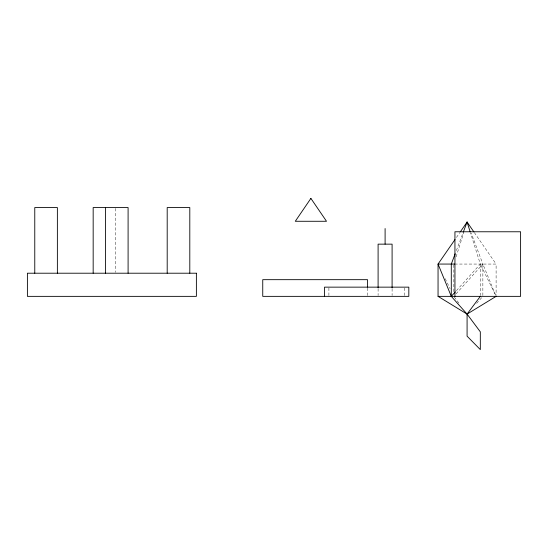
<?xml version="1.0" encoding="UTF-8"?>
<svg xmlns="http://www.w3.org/2000/svg" width="548" height="548" viewBox="0 0 548 548"><rect width="100%" height="100%" fill="white"/><g stroke="black" fill="none" stroke-linecap="round" stroke-linejoin="round"><path stroke-width="0.41" stroke-dasharray="2.74 2.06" d="M456.128 256.793L463.772 232.564M456.361 250.594L462.909 233.16M456.436 237.462L459.82 232.564M476.664 303.325L482.302 296.989M456.416 290.659L480.322 264.061L470.39 232.564M456.114 293.824L482.863 264.061L471.253 233.16M454.689 264.061L496.104 264.061L496.104 295.509M454.347 297.037L458.929 303.181M474.335 232.564L496.104 264.061M445.195 278.672L450.079 288.666M482.863 295.509L482.863 264.061L495.782 295.571L480.322 264.061L480.322 295.509M453.84 264.917L453.84 292.105M404.431 287.981L404.431 296.358M392.094 288.652L392.094 295.502M378.099 288.652L378.099 295.502M367.516 288.015L367.516 295.523M328.903 287.981L328.903 295.516M115.772 208.404L115.772 272.363"/><path stroke-width="0.82" d="M455.169 253.765L451.292 264.061L451.292 296.358L467.081 314.093L480.322 331.835L480.322 349.597L467.081 336.164L467.081 314.093L480.322 296.358M463.211 232.366L467.081 222.063L473.856 231.866M454.984 239.565L438.051 264.061L438.051 296.358L467.081 314.093L496.104 296.358M460.306 231.866L467.081 222.063L467.677 223.646M455.278 291.926L451.292 296.358L438.051 264.061L454.71 264.061M438.051 296.358L520.6 296.358L520.6 231.77L454.936 231.77L454.936 296.358M467.081 222.063L470.136 231.756M392.094 287.796L392.094 244.148L378.099 244.148L378.099 287.796M385.1 228.543L385.1 244.148M367.516 287.179L367.516 279.672L262.745 279.672L262.745 296.358L408.822 296.358L408.822 287.145L324.512 287.145L324.512 296.358M189.8 273.212L189.8 207.555L167.195 207.555L167.195 273.212M128.095 273.212L128.095 207.555L93.167 207.555L93.167 273.212M105.497 207.555L105.497 273.212M57.376 273.212L57.376 207.555L34.771 207.555L34.771 273.212M310.894 198.403L295.29 221.276L326.505 221.276L310.894 198.403M196.383 273.212L27.4 273.212L27.4 296.358L196.383 296.358L196.383 273.212"/></g></svg>
